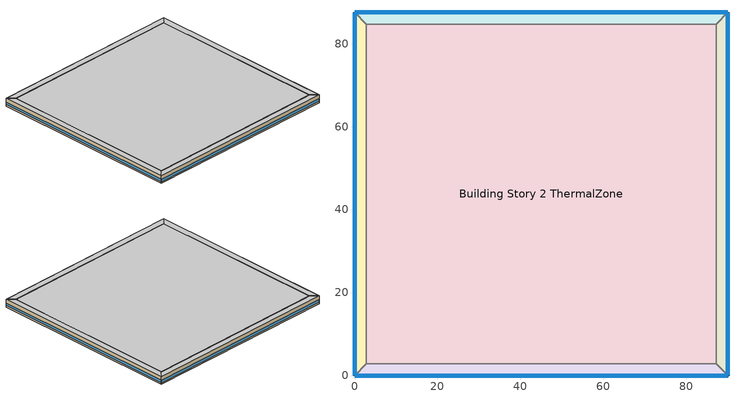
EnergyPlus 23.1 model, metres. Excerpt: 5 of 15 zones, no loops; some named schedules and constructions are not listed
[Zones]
Building Story 2 ThermalZone
 floor adiabatic (Typical Interior Floor): 87.19,2.83 2.83,2.83 2.83,84.69 87.19,84.69 z3.6
 wall adiabatic (Typical Interior Wall): 2.83,2.83 87.19,2.83 87.19,84.69 2.83,84.69 2.83,2.83 z3.6:7.2
 ceiling adiabatic (Typical Interior Ceiling): 87.19,84.69 2.83,84.69 2.83,2.83 87.19,2.83 z7.2
Building Story 2 ThermalZone 1
 floor adiabatic (Typical Interior Ceiling): 90.02,0 0,0 2.83,2.83 87.19,2.83 z3.6
 wall outside (Typical Insulated Steel Framed Exterior Wall R-20.41): 0,0 90.02,0 z3.6:7.2
 wall adiabatic (Typical Interior Wall): 90.02,0 87.19,2.83 2.83,2.83 0,0 z3.6:7.2
 window (U 0.48 SHGC 0.40 Dbl Ref-D Clr 6mm/13mm): 0.03,0 89.99,0 z4.36:5.44
 ceiling adiabatic (Typical Interior Ceiling): 87.19,2.83 2.83,2.83 0,0 90.02,0 z7.2
Building Story 2 ThermalZone 2
 floor adiabatic (Typical Interior Ceiling): 0,0 0,87.52 2.83,84.69 2.83,2.83 z3.6
 wall outside (Typical Insulated Steel Framed Exterior Wall R-20.41): 0,87.52 0,0 z3.6:7.2
 wall adiabatic (Typical Interior Wall): 0,0 2.83,2.83 2.83,84.69 0,87.52 z3.6:7.2
 window (U 0.48 SHGC 0.40 Dbl Ref-D Clr 6mm/13mm): 0,87.49 0,0.03 z4.36:5.44
 ceiling adiabatic (Typical Interior Ceiling): 2.83,2.83 2.83,84.69 0,87.52 0,0 z7.2
Building Story 2 ThermalZone 3
 floor adiabatic (Typical Interior Ceiling): 0,87.52 90.02,87.52 87.19,84.69 2.83,84.69 z3.6
 wall outside (Typical Insulated Steel Framed Exterior Wall R-20.41): 90.02,87.52 0,87.52 z3.6:7.2
 wall adiabatic (Typical Interior Wall): 0,87.52 2.83,84.69 87.19,84.69 90.02,87.52 z3.6:7.2
 window (U 0.48 SHGC 0.40 Dbl Ref-D Clr 6mm/13mm): 89.99,87.52 0.03,87.52 z4.36:5.44
 ceiling adiabatic (Typical Interior Ceiling): 2.83,84.69 87.19,84.69 90.02,87.52 0,87.52 z7.2
Building Story 2 ThermalZone 4
 floor adiabatic (Typical Interior Ceiling): 90.02,87.52 90.02,0 87.19,2.83 87.19,84.69 z3.6
 wall outside (Typical Insulated Steel Framed Exterior Wall R-20.41): 90.02,0 90.02,87.52 z3.6:7.2
 wall adiabatic (Typical Interior Wall): 90.02,87.52 87.19,84.69 87.19,2.83 90.02,0 z3.6:7.2
 window (U 0.48 SHGC 0.40 Dbl Ref-D Clr 6mm/13mm): 90.02,0.03 90.02,87.49 z4.36:5.44
 ceiling adiabatic (Typical Interior Ceiling): 87.19,84.69 87.19,2.83 90.02,0 90.02,87.52 z7.2
[Material] Roughness=MediumSmooth; Thickness {m}=0.15; Conductivity {W/m-K}=0.12; Density {kg/m3}=540; Specific Heat {J/kg-K}=1210; Thermal Absorptance=0.9; Solar Absorptance=0.7; Visible Absorptance=0.7
Std Wood 6inch 1; Std Wood 6inch 2
[Construction]
InteriorFurnishings 1: Std Wood 6inch 1
InteriorFurnishings 2: Std Wood 6inch 2
[SpaceList]
Story Ground Blended Space Type: Building Story 1 Space, Building Story 1 Space 1, Building Story 1 Space 2, Building Story 1 Space 3, Building Story 1 Space 4
Story Mid Blended Space Type: Building Story 2 Space 1, Building Story 2 Space, Building Story 2 Space 2, Building Story 2 Space 3, Building Story 2 Space 4
Story Top Blended Space Type: Building Story 3 Space 4, Building Story 3 Space, Building Story 3 Space 1, Building Story 3 Space 2, Building Story 3 Space 3
[Lights] Design Level Calculation Method=Watts/Area; Return Air Fraction=0; Fraction Visible=0.2; Fraction Replaceable=1
Name | Zone or ZoneList or Space or SpaceList | Schedule | Watts per Zone Floor Area {W/m2} | Fraction Radiant
Office OfficeLarge Data Center Lights 1 | Story Ground Blended Space Type | OfficeLarge BLDG_LIGHT_SCH_2013 | 0.0995619 | 0.7
Office OfficeLarge Main Data Center Lights 1 | Story Ground Blended Space Type | OfficeLarge BLDG_LIGHT_SCH_2013 | 0.179 | 0.7
SecondarySchool Auditorium Lights 1 | Story Ground Blended Space Type | SchoolSecondary BLDG_LIGHT_SCH_2013 | 0.615196 | 0.37
SecondarySchool Cafeteria Lights 1 | Story Ground Blended Space Type | SchoolSecondary BLDG_LIGHT_SCH_2013 | 0.401741 | 0.37
SecondarySchool Classroom Lights 1 | Story Ground Blended Space Type | SchoolSecondary BLDG_LIGHT_CLASSROOM_SCH_2013 | 0.796436 | 0.37
SecondarySchool ComputerRoom Lights 1 | Story Ground Blended Space Type | SchoolSecondary BLDG_LIGHT_CLASSROOM_SCH_2013 | 1.17002 | 0.37
SecondarySchool Corridor Lights 1 | Story Ground Blended Space Type | SchoolSecondary BLDG_LIGHT_CORRIDOR_SCH_2013 | 0.29887 | 0.37
SecondarySchool Gym Lights 1 | Story Ground Blended Space Type | SchoolSecondary BLDG_LIGHT_GYM_SCH_2013 | 2.29617 | 0.37
SecondarySchool Kitchen Lights 1 | Story Ground Blended Space Type | SchoolSecondary BLDG_LIGHT_SCH_2013 | 0.257882 | 0.37
SecondarySchool Library Lights 1 | Story Ground Blended Space Type | SchoolSecondary BLDG_LIGHT_LIBRARY_SCH_2013 | 0.989115 | 0.37
SecondarySchool Lobby Lights 1 | Story Ground Blended Space Type | SchoolSecondary BLDG_LIGHT_LOBBYFLR1_SCH_2013 | 0.373163 | 0.37
SecondarySchool Mechanical Lights 1 | Story Ground Blended Space Type | SchoolSecondary BLDG_LIGHT_MECHANICAL_SCH_2013 | 0.283999 | 0.37
SecondarySchool Office Lights 1 | Story Ground Blended Space Type | SchoolSecondary BLDG_LIGHT_OFFICE_SCH_2013 | 1.16779 | 0.37
SecondarySchool Restroom Lights 1 | Story Ground Blended Space Type | SchoolSecondary BLDG_LIGHT_BATH_SCH_2013 | 0.406333 | 0.37
Office WholeBuilding - Lg Office Lights 1 | Story Mid Blended Space Type | OfficeLarge BLDG_LIGHT_SCH_2013 | 1.48672 | 0.7
SecondarySchool Classroom Lights 2 | Story Mid Blended Space Type | SchoolSecondary BLDG_LIGHT_CLASSROOM_SCH_2013 | 6.50958 | 0.37
SecondarySchool Corridor Lights 2 | Story Mid Blended Space Type | SchoolSecondary BLDG_LIGHT_CORRIDOR_SCH_2013 | 2.44278 | 0.37
Office WholeBuilding - Lg Office Lights 2 | Story Top Blended Space Type | OfficeLarge BLDG_LIGHT_SCH_2013 | 8.82641 | 0.7
[People] Number of People Calculation Method=People/Area; Fraction Radiant=0.3; Enable ASHRAE 55 Comfort Warnings=Yes; Mean Radiant Temperature Calculation Type=ZoneAveraged; Work Efficiency Schedule=Work Efficiency Schedule; Clothing Insulation Schedule=Clothing Schedule; Air Velocity Schedule=Air Velocity Schedule; Thermal Comfort Model 1 Type=Fanger
Name | Zone or ZoneList or Space or SpaceList | Number of People Schedule | People per Floor Area {person/m2} | Activity Level Schedule
SecondarySchool Auditorium People 1 | Story Ground Blended Space Type | SchoolSecondary BLDG_OCC_SCH_Auditorium | 0.146475 | SchoolSecondary ACTIVITY_SCH
SecondarySchool Cafeteria People 1 | Story Ground Blended Space Type | SchoolSecondary BLDG_OCC_SCH_Cafeteria | 0.0618064 | SchoolSecondary ACTIVITY_SCH
SecondarySchool Classroom People 1 | Story Ground Blended Space Type | SchoolSecondary BLDG_OCC_SCH | 0.0224801 | SchoolSecondary ACTIVITY_SCH
SecondarySchool ComputerRoom People 1 | Story Ground Blended Space Type | SchoolSecondary BLDG_OCC_SCH_Extend | 0.0330248 | SchoolSecondary ACTIVITY_SCH
SecondarySchool Gym People 1 | Story Ground Blended Space Type | SchoolSecondary BLDG_OCC_SCH_Gym | 0.0956739 | SchoolSecondary ACTIVITY_SCH
SecondarySchool Kitchen People 1 | Story Ground Blended Space Type | SchoolSecondary BLDG_OCC_SCH | 0.0032459 | SchoolSecondary ACTIVITY_SCH
SecondarySchool Library People 1 | Story Ground Blended Space Type | SchoolSecondary BLDG_OCC_SCH | 0.00831189 | SchoolSecondary ACTIVITY_SCH
SecondarySchool Office People 1 | Story Ground Blended Space Type | SchoolSecondary BLDG_OCC_SCH_Offices | 0.00526032 | SchoolSecondary ACTIVITY_SCH
Office WholeBuilding - Lg Office People 1 | Story Mid Blended Space Type | OfficeLarge BLDG_OCC_SCH | 0.00906537 | OfficeLarge ACTIVITY_SCH
SecondarySchool Classroom People 2 | Story Mid Blended Space Type | SchoolSecondary BLDG_OCC_SCH | 0.183738 | SchoolSecondary ACTIVITY_SCH
Office WholeBuilding - Lg Office People 2 | Story Top Blended Space Type | OfficeLarge BLDG_OCC_SCH | 0.0538196 | OfficeLarge ACTIVITY_SCH
[ElectricEquipment] Design Level Calculation Method=Watts/Area
Name | Zone or ZoneList or Space or SpaceList | Schedule | Watts per Zone Floor Area {W/m2} | Fraction Radiant | Fraction Latent | Fraction Lost
4 Elevator Fans | Story Ground Blended Space Type | Elevator Schedule 3 | 0.0293049 | 0.5
4 Elevator Lift Motors | Story Ground Blended Space Type | Elevator Schedule 1 | 15.1979 | 0 | 0 | 1
4 Elevator Lights | Story Ground Blended Space Type | Elevator Schedule 2 | 0.0306216 | 0.5
Office OfficeLarge Data Center Elec Equip 1 | Story Ground Blended Space Type | DataCenter_EQUIP_SCH | 2.42834 | 0.5 | 0 | 0
Office OfficeLarge Main Data Center Elec Equip 1 | Story Ground Blended Space Type | DataCenter_EQUIP_SCH | 9.82314 | 0.5 | 0 | 0
SecondarySchool Auditorium Elec Equip 1 | Story Ground Blended Space Type | SchoolSecondary BLDG_EQUIP_SCH_2013 | 0.449191 | 0.5 | 0 | 0
SecondarySchool Cafeteria Elec Equip 1 | Story Ground Blended Space Type | SchoolSecondary KITCHEN_ELEC_EQUIP_SCH | 4.41916 | 0.5 | 0 | 0
SecondarySchool Classroom Elec Equip 1 | Story Ground Blended Space Type | SchoolSecondary BLDG_EQUIP_SCH_2013 | 0.596685 | 0.5 | 0 | 0
SecondarySchool ComputerRoom Elec Equip 1 | Story Ground Blended Space Type | SchoolSecondary BLDG_EQUIP_SCH_2013 | 1.75314 | 0.5 | 0 | 0
SecondarySchool Corridor Elec Equip 1 | Story Ground Blended Space Type | SchoolSecondary BLDG_EQUIP_SCH_2013 | 0.167548 | 0.5 | 0 | 0
SecondarySchool Gym Elec Equip 1 | Story Ground Blended Space Type | SchoolSecondary BLDG_EQUIP_SCH_2013 | 1.467 | 0.5 | 0 | 0
SecondarySchool Kitchen Elec Equip 1 | Story Ground Blended Space Type | SchoolSecondary KITCHEN_ELEC_EQUIP_SCH | 4.40104 | 0.3 | 0.25 | 0.2
SecondarySchool Library Elec Equip 1 | Story Ground Blended Space Type | SchoolSecondary BLDG_EQUIP_SCH_2013 | 0.773006 | 0.5 | 0 | 0
SecondarySchool Lobby Elec Equip 1; SecondarySchool Restroom Elec Equip 1 | Story Ground Blended Space Type | SchoolSecondary BLDG_EQUIP_SCH_2013 | 0.153412 | 0.5 | 0 | 0
SecondarySchool Mechanical Elec Equip 1 | Story Ground Blended Space Type | SchoolSecondary BLDG_EQUIP_SCH_2013 | 0.25019 | 0.5 | 0 | 0
SecondarySchool Office Elec Equip 1 | Story Ground Blended Space Type | SchoolSecondary BLDG_EQUIP_SCH_2013 | 1.05206 | 0.5 | 0 | 0
Office WholeBuilding - Lg Office Elec Equip 1 | Story Mid Blended Space Type | OfficeLarge BLDG_EQUIP_SCH | 1.35932 | 0.5 | 0 | 0
SecondarySchool Classroom Elec Equip 2 | Story Mid Blended Space Type | SchoolSecondary BLDG_EQUIP_SCH_2013 | 4.87694 | 0.5 | 0 | 0
SecondarySchool Corridor Elec Equip 2 | Story Mid Blended Space Type | SchoolSecondary BLDG_EQUIP_SCH_2013 | 1.36943 | 0.5 | 0 | 0
Office WholeBuilding - Lg Office Elec Equip 2 | Story Top Blended Space Type | OfficeLarge BLDG_EQUIP_SCH | 8.07007 | 0.5 | 0 | 0
[GasEquipment]
SecondarySchool Kitchen Gas Equip 1: Zone or ZoneList or Space or SpaceList=Story Ground Blended Space Type; Schedule=SchoolSecondary KITCHEN_GAS_EQUIP_SCH; Design Level Calculation Method=Watts/Area; Power per Zone Floor Area {W/m2}=33.2354; Fraction Latent=0.1; Fraction Radiant=0.2; Fraction Lost=0.7
[ZoneInfiltration:DesignFlowRate] Schedule=Always On Discrete; Design Flow Rate Calculation Method=Flow/ExteriorArea; Constant Term Coefficient=0; Temperature Term Coefficient=0; Velocity Term Coefficient=0.224; Velocity Squared Term Coefficient=0
Name | Zone or ZoneList or Space or SpaceList | Flow Rate per Exterior Surface Area {m3/s-m2}
SecondarySchool Auditorium A  - Story Ground Infiltration; SecondarySchool Auditorium C  - Story Ground Infiltration | Story Ground Blended Space Type | 1.55015e-05
SecondarySchool Cafeteria A  - Story Ground Infiltration; SecondarySchool Cafeteria C  - Story Ground Infiltration | Story Ground Blended Space Type | 9.81147e-06
SecondarySchool Classroom A  - Story Ground Infiltration; SecondarySchool Classroom C  - Story Ground Infiltration | Story Ground Blended Space Type | 7.57183e-06
SecondarySchool Classroom A end_b - Story Ground Infiltration; SecondarySchool Classroom C end_b - Story Ground Infiltration | Story Ground Blended Space Type | 4.32181e-05
SecondarySchool ComputerRoom A  - Story Ground Infiltration; SecondarySchool ComputerRoom C  - Story Ground Infiltration | Story Ground Blended Space Type | 1.49786e-05
SecondarySchool Corridor B end_b - Story Ground Infiltration | Story Ground Blended Space Type | 4.71038e-05
SecondarySchool Gym A  - Story Ground Infiltration; SecondarySchool Gym C  - Story Ground Infiltration | Story Ground Blended Space Type | 4.08133e-05
SecondarySchool Gym A end_a - Story Ground Infiltration; SecondarySchool Gym C end_a - Story Ground Infiltration | Story Ground Blended Space Type | 1.96254e-05
SecondarySchool Gym B end_a - Story Ground Infiltration | Story Ground Blended Space Type | 9.42893e-05
SecondarySchool Kitchen A  - Story Ground Infiltration; SecondarySchool Kitchen C  - Story Ground Infiltration | Story Ground Blended Space Type | 3.38327e-06
SecondarySchool Library A  - Story Ground Infiltration; SecondarySchool Library C  - Story Ground Infiltration | Story Ground Blended Space Type | 1.31947e-05
SecondarySchool Lobby A  - Story Ground Infiltration; SecondarySchool Lobby C  - Story Ground Infiltration; SecondarySchool Restroom A  - Story Ground Infiltration; SecondarySchool Restroom C  - Story Ground Infiltration | Story Ground Blended Space Type | 6.58199e-06
SecondarySchool Mechanical A  - Story Ground Infiltration; SecondarySchool Mechanical C  - Story Ground Infiltration | Story Ground Blended Space Type | 1.07342e-05
SecondarySchool Office A  - Story Ground Infiltration; SecondarySchool Office C  - Story Ground Infiltration | Story Ground Blended Space Type | 1.6701e-05
Office WholeBuilding - Lg Office A  - Story Mid Infiltration; Office WholeBuilding - Lg Office C  - Story Mid Infiltration | Story Mid Blended Space Type | 1.8969e-05
Office WholeBuilding - Lg Office A end_b - Story Mid Infiltration; Office WholeBuilding - Lg Office C end_b - Story Mid Infiltration | Story Mid Blended Space Type | 1.96254e-05
Office WholeBuilding - Lg Office B end_b - Story Mid Infiltration | Story Mid Blended Space Type | 9.42893e-05
SecondarySchool Classroom A  - Story Mid Infiltration; SecondarySchool Classroom C  - Story Mid Infiltration | Story Mid Blended Space Type | 0.000132278
SecondarySchool Classroom A end_a - Story Mid Infiltration; SecondarySchool Classroom C end_a - Story Mid Infiltration | Story Mid Blended Space Type | 4.32181e-05
SecondarySchool Corridor B end_a - Story Mid Infiltration | Story Mid Blended Space Type | 4.71038e-05
Office WholeBuilding - Lg Office A  - Story Top Infiltration; Office WholeBuilding - Lg Office C  - Story Top Infiltration | Story Top Blended Space Type | 2.43005e-05
Office WholeBuilding - Lg Office A end_a - Story Top Infiltration; Office WholeBuilding - Lg Office A end_b - Story Top Infiltration; Office WholeBuilding - Lg Office C end_a - Story Top Infiltration; Office WholeBuilding - Lg Office C end_b - Story Top Infiltration | Story Top Blended Space Type | 3.15317e-06
Office WholeBuilding - Lg Office B end_a - Story Top Infiltration; Office WholeBuilding - Lg Office B end_b - Story Top Infiltration | Story Top Blended Space Type | 1.51493e-05
[Daylighting:Controls] Lighting Control Type=Stepped; Minimum Input Power Fraction for Continuous or ContinuousOff Dimming Control=0.3; Minimum Light Output Fraction for Continuous or ContinuousOff Dimming Control=0.2; Number of Stepped Control Steps=3; Probability Lighting will be Reset When Needed in Manual Stepped Control=1; Glare Calculation Azimuth Angle of View Direction Clockwise from Zone y-Axis {deg}=-0; Maximum Allowable Discomfort Glare Index=22; Fraction of Lights Controlled by Reference Point 1=0.448; Illuminance Setpoint at Reference Point 1 {lux}=377; Fraction of Lights Controlled by Reference Point 2=0.109; Illuminance Setpoint at Reference Point 2 {lux}=377
Name | Zone or Space | Glare Calculation Daylighting Reference Point | Daylighting Reference Point 1 | Daylighting Reference Point 2
Building Story 3 ThermalZone 1 DaylightingControls | Building Story 3 ThermalZone 1 | Building Story 3 Space 1 Daylt Sensor 1 | Building Story 3 Space 1 Daylt Sensor 1 | Building Story 3 Space 1 Daylt Sensor 2
Building Story 3 ThermalZone 2 DaylightingControls | Building Story 3 ThermalZone 2 | Building Story 3 Space 2 Daylt Sensor 1 | Building Story 3 Space 2 Daylt Sensor 1 | Building Story 3 Space 2 Daylt Sensor 2
Building Story 3 ThermalZone 3 DaylightingControls | Building Story 3 ThermalZone 3 | Building Story 3 Space 3 Daylt Sensor 1 | Building Story 3 Space 3 Daylt Sensor 1 | Building Story 3 Space 3 Daylt Sensor 2
Building Story 3 ThermalZone 4 DaylightingControls | Building Story 3 ThermalZone 4 | Building Story 3 Space 4 Daylt Sensor 1 | Building Story 3 Space 4 Daylt Sensor 1 | Building Story 3 Space 4 Daylt Sensor 2
[Exterior:Lights] Control Option=AstronomicalClock
Name | Schedule | Design Level {W}
Building Facades | Schedule Ruleset 1 | 1306
Main Entries | Schedule Ruleset 2 | 436.645
Other Doors | Schedule Ruleset 2 | 971.535
Parking Areas and Drives | Schedule Ruleset 2 | 13032.9
[Schedule:Compact]
Srf-Surface 56-Tmp; Srf-Surface 44-Tmp; Srf-Surface 50-Tmp; Srf-Surface 38-Tmp: Through: 12/31, For: AllDays, Until: 24:00, 19
[Schedule:Day:Interval]
OfficeLarge BLDG_LIGHT_SCH_2013 Sat Day: No, 06:00, 0.05, 08:00, 0.0905601, 12:00, 0.27168, 17:00, 0.13584, 19:00, 0.0452801, 24:00, 0.05
OfficeLarge BLDG_LIGHT_SCH_2013 Default: No, 05:00, 0.05, 18:00, 0.0452801, 24:00, 0.05
OfficeLarge BLDG_LIGHT_SCH_2013 Wkdy Day: No, 05:00, 0.05, 06:00, 0.1, 07:00, 0.0905601, 08:00, 0.27168, 17:00, 0.815041, 18:00, 0.452801, 20:00, 0.27168, 22:00, 0.18112, 23:00, 0.0905601, 24:00, 0.0452801
OfficeLarge BLDG_LIGHT_SCH_2013 Summer Design Day; SchoolSecondary BLDG_LIGHT_SCH_2013 Summer Design Day; SchoolSecondary BLDG_LIGHT_CLASSROOM_SCH_2013 Summer Design Day; SchoolSecondary BLDG_LIGHT_CORRIDOR_SCH_2013 Summer Design Day; SchoolSecondary BLDG_LIGHT_GYM_SCH_2013 Summer Design Day; SchoolSecondary BLDG_LIGHT_LIBRARY_SCH_2013 Summer Design Day; SchoolSecondary BLDG_LIGHT_LOBBYFLR1_SCH_2013 Summer Design Day; SchoolSecondary BLDG_LIGHT_MECHANICAL_SCH_2013 Summer Design Day; SchoolSecondary BLDG_LIGHT_OFFICE_SCH_2013 Summer Design Day; SchoolSecondary BLDG_LIGHT_BATH_SCH_2013 Summer Design Day; Clothing Schedule Default Winter Clothes; 66 space(s) Occ Sch Summer Design Day 3; 66 space(s) Occ Sch Winter Design Day 3; 66 space(s) Occ Sch Summer Design Day 1; 66 space(s) Occ Sch Winter Design Day 1; 66 space(s) Occ Sch Summer Design Day 2; 66 space(s) Occ Sch Winter Design Day 2; DataCenter_EQUIP_SCH Wknd|Wkdy|Hol Day 3; DataCenter_EQUIP_SCH Wknd|Wkdy|Hol Day 7; DataCenter_EQUIP_SCH Wknd|Wkdy|Hol Day 11; DataCenter_EQUIP_SCH Summer Design Day; OfficeLarge BLDG_EQUIP_SCH Summer Design Day: No, 24:00, 1
OfficeLarge BLDG_LIGHT_SCH_2013 Winter Design Day; SchoolSecondary BLDG_LIGHT_SCH_2013 Winter Design Day; SchoolSecondary BLDG_LIGHT_CLASSROOM_SCH_2013 Winter Design Day; SchoolSecondary BLDG_LIGHT_CORRIDOR_SCH_2013 Winter Design Day; SchoolSecondary BLDG_LIGHT_GYM_SCH_2013 Winter Design Day; SchoolSecondary BLDG_LIGHT_LIBRARY_SCH_2013 Winter Design Day; SchoolSecondary BLDG_LIGHT_LOBBYFLR1_SCH_2013 Winter Design Day; SchoolSecondary BLDG_LIGHT_MECHANICAL_SCH_2013 Winter Design Day; SchoolSecondary BLDG_LIGHT_OFFICE_SCH_2013 Winter Design Day; SchoolSecondary BLDG_LIGHT_BATH_SCH_2013 Winter Design Day; SchoolSecondary BLDG_OCC_SCH_Auditorium Wknd Day; SchoolSecondary BLDG_OCC_SCH_Auditorium Wknd Day 1; SchoolSecondary BLDG_OCC_SCH_Auditorium Default; SchoolSecondary BLDG_OCC_SCH_Auditorium Winter Design Day; Work Efficiency Schedule Default; SchoolSecondary BLDG_OCC_SCH_Cafeteria Wknd Day; SchoolSecondary BLDG_OCC_SCH_Cafeteria Wknd Day 1; SchoolSecondary BLDG_OCC_SCH_Cafeteria Default; SchoolSecondary BLDG_OCC_SCH_Cafeteria Winter Design Day; SchoolSecondary BLDG_OCC_SCH Wknd Day; SchoolSecondary BLDG_OCC_SCH Wknd Day 1; SchoolSecondary BLDG_OCC_SCH Default; SchoolSecondary BLDG_OCC_SCH Winter Design Day; SchoolSecondary BLDG_OCC_SCH_Extend Wknd Day; SchoolSecondary BLDG_OCC_SCH_Extend Wknd Day 1; SchoolSecondary BLDG_OCC_SCH_Extend Default; SchoolSecondary BLDG_OCC_SCH_Extend Winter Design Day; SchoolSecondary BLDG_OCC_SCH_Gym Wknd Day; SchoolSecondary BLDG_OCC_SCH_Gym Wknd Day 1; SchoolSecondary BLDG_OCC_SCH_Gym Default; SchoolSecondary BLDG_OCC_SCH_Gym Winter Design Day; SchoolSecondary BLDG_OCC_SCH_Offices Wknd Day; SchoolSecondary BLDG_OCC_SCH_Offices Wknd Day 1; SchoolSecondary BLDG_OCC_SCH_Offices Default; SchoolSecondary BLDG_OCC_SCH_Offices Winter Design Day; Schedule Day 3; OfficeLarge BLDG_OCC_SCH Winter Design Day; OfficeLarge BLDG_EQUIP_SCH Winter Design Day: No, 24:00, 0
SchoolSecondary BLDG_LIGHT_SCH_2013 Wknd Day; SchoolSecondary BLDG_LIGHT_SCH_2013 Wknd Day 1; SchoolSecondary BLDG_LIGHT_SCH_2013 Default; SchoolSecondary BLDG_LIGHT_CLASSROOM_SCH_2013 Wknd Day; SchoolSecondary BLDG_LIGHT_CLASSROOM_SCH_2013 Wknd Day 1; SchoolSecondary BLDG_LIGHT_CLASSROOM_SCH_2013 Default; SchoolSecondary BLDG_LIGHT_CORRIDOR_SCH_2013 Wknd Day; SchoolSecondary BLDG_LIGHT_CORRIDOR_SCH_2013 Wknd Day 1; SchoolSecondary BLDG_LIGHT_CORRIDOR_SCH_2013 Default; SchoolSecondary BLDG_LIGHT_GYM_SCH_2013 Wknd Day; SchoolSecondary BLDG_LIGHT_GYM_SCH_2013 Wknd Day 1; SchoolSecondary BLDG_LIGHT_GYM_SCH_2013 Default; SchoolSecondary BLDG_LIGHT_LIBRARY_SCH_2013 Wknd Day; SchoolSecondary BLDG_LIGHT_LIBRARY_SCH_2013 Wknd Day 1; SchoolSecondary BLDG_LIGHT_LIBRARY_SCH_2013 Default; SchoolSecondary BLDG_LIGHT_LOBBYFLR1_SCH_2013 Wknd Day; SchoolSecondary BLDG_LIGHT_LOBBYFLR1_SCH_2013 Wknd Day 1; SchoolSecondary BLDG_LIGHT_LOBBYFLR1_SCH_2013 Default; SchoolSecondary BLDG_LIGHT_MECHANICAL_SCH_2013 Wknd Day; SchoolSecondary BLDG_LIGHT_MECHANICAL_SCH_2013 Wknd Day 1; SchoolSecondary BLDG_LIGHT_MECHANICAL_SCH_2013 Default; SchoolSecondary BLDG_LIGHT_OFFICE_SCH_2013 Wknd Day; SchoolSecondary BLDG_LIGHT_OFFICE_SCH_2013 Wknd Day 1; SchoolSecondary BLDG_LIGHT_OFFICE_SCH_2013 Default; SchoolSecondary BLDG_LIGHT_BATH_SCH_2013 Wknd Day; SchoolSecondary BLDG_LIGHT_BATH_SCH_2013 Wknd Day 1; SchoolSecondary BLDG_LIGHT_BATH_SCH_2013 Default: No, 24:00, 0.1773
SchoolSecondary BLDG_LIGHT_SCH_2013 Wkdy Day; SchoolSecondary BLDG_LIGHT_SCH_2013 Wkdy Day 2; SchoolSecondary BLDG_LIGHT_MECHANICAL_SCH_2013 Wkdy Day; SchoolSecondary BLDG_LIGHT_MECHANICAL_SCH_2013 Wkdy Day 2: No, 07:00, 0.1773, 21:00, 0.9, 24:00, 0.1773
SchoolSecondary BLDG_LIGHT_SCH_2013 Wkdy Day 1; SchoolSecondary BLDG_LIGHT_MECHANICAL_SCH_2013 Wkdy Day 1: No, 08:00, 0.1773, 20:00, 0.5, 24:00, 0.1773
SchoolSecondary BLDG_LIGHT_CLASSROOM_SCH_2013 Wkdy Day; SchoolSecondary BLDG_LIGHT_CLASSROOM_SCH_2013 Wkdy Day 2: No, 07:00, 0.1773, 08:00, 0.9, 21:00, 0.598291, 24:00, 0.1773
SchoolSecondary BLDG_LIGHT_CLASSROOM_SCH_2013 Wkdy Day 1: No, 08:00, 0.1773, 20:00, 0.332384, 21:00, 0.117863, 24:00, 0.1773
SchoolSecondary BLDG_LIGHT_CORRIDOR_SCH_2013 Wkdy Day; SchoolSecondary BLDG_LIGHT_CORRIDOR_SCH_2013 Wkdy Day 2: No, 07:00, 0.1773, 08:00, 0.9, 21:00, 0.551772, 24:00, 0.1773
SchoolSecondary BLDG_LIGHT_CORRIDOR_SCH_2013 Wkdy Day 1: No, 08:00, 0.1773, 20:00, 0.30654, 21:00, 0.108699, 24:00, 0.1773
SchoolSecondary BLDG_LIGHT_GYM_SCH_2013 Wkdy Day; SchoolSecondary BLDG_LIGHT_GYM_SCH_2013 Wkdy Day 2: No, 07:00, 0.1773, 08:00, 0.9, 21:00, 0.88182, 24:00, 0.1773
SchoolSecondary BLDG_LIGHT_GYM_SCH_2013 Wkdy Day 1: No, 08:00, 0.1773, 20:00, 0.4899, 21:00, 0.173719, 24:00, 0.1773
SchoolSecondary BLDG_LIGHT_LIBRARY_SCH_2013 Wkdy Day; SchoolSecondary BLDG_LIGHT_LIBRARY_SCH_2013 Wkdy Day 2: No, 07:00, 0.1773, 08:00, 0.9, 21:00, 0.8325, 24:00, 0.1773
SchoolSecondary BLDG_LIGHT_LIBRARY_SCH_2013 Wkdy Day 1: No, 08:00, 0.1773, 20:00, 0.4625, 21:00, 0.164002, 24:00, 0.1773
SchoolSecondary BLDG_LIGHT_LOBBYFLR1_SCH_2013 Wkdy Day; SchoolSecondary BLDG_LIGHT_LOBBYFLR1_SCH_2013 Wkdy Day 2: No, 07:00, 0.1773, 08:00, 0.9, 21:00, 0.855, 24:00, 0.1773
SchoolSecondary BLDG_LIGHT_LOBBYFLR1_SCH_2013 Wkdy Day 1: No, 08:00, 0.1773, 20:00, 0.475, 21:00, 0.168435, 24:00, 0.1773
SchoolSecondary BLDG_LIGHT_OFFICE_SCH_2013 Wkdy Day; SchoolSecondary BLDG_LIGHT_OFFICE_SCH_2013 Wkdy Day 2: No, 07:00, 0.1773, 08:00, 0.9, 21:00, 0.747958, 24:00, 0.1773
SchoolSecondary BLDG_LIGHT_OFFICE_SCH_2013 Wkdy Day 1: No, 08:00, 0.1773, 20:00, 0.415533, 21:00, 0.147348, 24:00, 0.1773
SchoolSecondary BLDG_LIGHT_BATH_SCH_2013 Wkdy Day; SchoolSecondary BLDG_LIGHT_BATH_SCH_2013 Wkdy Day 2: No, 07:00, 0.1773, 08:00, 0.9, 21:00, 0.594, 24:00, 0.1773
SchoolSecondary BLDG_LIGHT_BATH_SCH_2013 Wkdy Day 1: No, 08:00, 0.1773, 20:00, 0.33, 21:00, 0.117018, 24:00, 0.1773
SchoolSecondary BLDG_OCC_SCH_Auditorium Wkdy|SmrDsn Day; SchoolSecondary BLDG_OCC_SCH_Auditorium Wkdy|SmrDsn Day 2; SchoolSecondary BLDG_OCC_SCH_Auditorium Summer Design Day: No, 08:00, 0, 15:00, 0.25, 20:00, 0.95, 24:00, 0
SchoolSecondary BLDG_OCC_SCH_Auditorium Wkdy|SmrDsn Day 1: No, 08:00, 0, 17:00, 0.15, 19:00, 0.35, 24:00, 0
SchoolSecondary ACTIVITY_SCH Default; SchoolSecondary ACTIVITY_SCH Summer Design Day; SchoolSecondary ACTIVITY_SCH Winter Design Day; OfficeLarge ACTIVITY_SCH Default; OfficeLarge ACTIVITY_SCH Summer Design Day; OfficeLarge ACTIVITY_SCH Winter Design Day: No, 24:00, 120
Air Velocity Schedule Default: No, 24:00, 0.2
SchoolSecondary BLDG_OCC_SCH_Cafeteria Wkdy|SmrDsn Day; SchoolSecondary BLDG_OCC_SCH_Cafeteria Wkdy|SmrDsn Day 2; SchoolSecondary BLDG_OCC_SCH_Cafeteria Summer Design Day: No, 09:00, 0, 15:00, 0.95, 20:00, 0.35, 24:00, 0
SchoolSecondary BLDG_OCC_SCH_Cafeteria Wkdy|SmrDsn Day 1: No, 09:00, 0, 17:00, 0.15, 19:00, 0.35, 24:00, 0
SchoolSecondary BLDG_OCC_SCH Wkdy|SmrDsn Day; SchoolSecondary BLDG_OCC_SCH Wkdy|SmrDsn Day 2; SchoolSecondary BLDG_OCC_SCH Summer Design Day: No, 08:00, 0, 16:00, 0.95, 21:00, 0.15, 24:00, 0
SchoolSecondary BLDG_OCC_SCH Wkdy|SmrDsn Day 1: No, 08:00, 0, 21:00, 0.15, 24:00, 0
SchoolSecondary BLDG_OCC_SCH_Extend Wkdy|SmrDsn Day; SchoolSecondary BLDG_OCC_SCH_Extend Wkdy|SmrDsn Day 2; SchoolSecondary BLDG_OCC_SCH_Extend Summer Design Day: No, 08:00, 0, 21:00, 0.95, 24:00, 0
SchoolSecondary BLDG_OCC_SCH_Extend Wkdy|SmrDsn Day 1: No, 08:00, 0, 21:00, 0.5, 24:00, 0
SchoolSecondary BLDG_OCC_SCH_Gym Wkdy|SmrDsn Day; SchoolSecondary BLDG_OCC_SCH_Gym Wkdy|SmrDsn Day 2; SchoolSecondary BLDG_OCC_SCH_Gym Summer Design Day: No, 08:00, 0, 16:00, 0.35, 21:00, 0.95, 24:00, 0
SchoolSecondary BLDG_OCC_SCH_Gym Wkdy|SmrDsn Day 1: No, 08:00, 0, 21:00, 0.35, 24:00, 0
SchoolSecondary BLDG_OCC_SCH_Offices Wkdy|SmrDsn Day; SchoolSecondary BLDG_OCC_SCH_Offices Wkdy|SmrDsn Day 2; SchoolSecondary BLDG_OCC_SCH_Offices Summer Design Day: No, 08:00, 0, 17:00, 0.95, 21:00, 0.15, 24:00, 0
SchoolSecondary BLDG_OCC_SCH_Offices Wkdy|SmrDsn Day 1: No, 08:00, 0, 17:00, 0.5, 21:00, 0.15, 24:00, 0
66 space(s) Occ Sch Saturday 3; 66 space(s) Occ Sch Saturday 2: No, 05:00, 0, 06:00, 1, 07:00, 0, 08:00, 1, 11:00, 0, 12:00, 1, 16:00, 0, 17:00, 1, 18:00, 0, 19:00, 1, 24:00, 0
66 space(s) Occ Sch Sunday 3; 66 space(s) Occ Sch Sunday 2: No, 05:00, 0, 06:00, 1, 17:00, 0, 18:00, 1, 24:00, 0
66 space(s) Occ Sch Default 3; 66 space(s) Occ Sch Tuesday 19; 66 space(s) Occ Sch Wednesday 19; 66 space(s) Occ Sch Thursday 19; 66 space(s) Occ Sch Friday 19; 66 space(s) Occ Sch Thursday 18; 66 space(s) Occ Sch Friday 18; 66 space(s) Occ Sch Monday 16; 66 space(s) Occ Sch Tuesday 18; 66 space(s) Occ Sch Wednesday 18; 66 space(s) Occ Sch Thursday 16; 66 space(s) Occ Sch Friday 16; 66 space(s) Occ Sch Monday 14; 66 space(s) Occ Sch Tuesday 16; 66 space(s) Occ Sch Wednesday 16; 66 space(s) Occ Sch Friday 15; 66 space(s) Occ Sch Monday 13; 66 space(s) Occ Sch Tuesday 15; 66 space(s) Occ Sch Wednesday 15; 66 space(s) Occ Sch Thursday 15; 66 space(s) Occ Sch Default 2; 66 space(s) Occ Sch Tuesday 14; 66 space(s) Occ Sch Wednesday 14; 66 space(s) Occ Sch Thursday 14; 66 space(s) Occ Sch Friday 14; 66 space(s) Occ Sch Thursday 13; 66 space(s) Occ Sch Friday 13; 66 space(s) Occ Sch Monday 12; 66 space(s) Occ Sch Tuesday 13; 66 space(s) Occ Sch Wednesday 13; 66 space(s) Occ Sch Thursday 11; 66 space(s) Occ Sch Friday 11; 66 space(s) Occ Sch Monday 10; 66 space(s) Occ Sch Tuesday 11; 66 space(s) Occ Sch Wednesday 11; 66 space(s) Occ Sch Friday 10; 66 space(s) Occ Sch Monday 9; 66 space(s) Occ Sch Tuesday 10; 66 space(s) Occ Sch Wednesday 10; 66 space(s) Occ Sch Thursday 10: No, 05:00, 0, 07:00, 1, 08:00, 1, 09:00, 1, 11:00, 0, 13:00, 1, 14:00, 0, 15:00, 1, 16:00, 1, 17:00, 1, 18:00, 1, 19:00, 0, 20:00, 1, 21:00, 1, 22:00, 1, 24:00, 0
66 space(s) Occ Sch Friday 17; 66 space(s) Occ Sch Monday 15; 66 space(s) Occ Sch Tuesday 17; 66 space(s) Occ Sch Wednesday 17; 66 space(s) Occ Sch Thursday 17; 66 space(s) Occ Sch Friday 12; 66 space(s) Occ Sch Monday 11; 66 space(s) Occ Sch Tuesday 12; 66 space(s) Occ Sch Wednesday 12; 66 space(s) Occ Sch Thursday 12: No, 05:00, 0, 07:00, 1, 08:00, 1, 09:00, 1, 11:00, 0, 13:00, 1, 16:00, 0, 17:00, 1, 18:00, 1, 19:00, 1, 20:00, 0, 21:00, 1, 22:00, 1, 24:00, 0
66 space(s) Occ Sch Saturday 1: No, 05:00, 0, 06:00, 0.0111865, 07:00, 0, 08:00, 0.0223731, 11:00, 0, 12:00, 0.0223731, 16:00, 0, 17:00, 0.00559327, 18:00, 0, 19:00, 0.00559327, 24:00, 0
66 space(s) Occ Sch Sunday 1: No, 05:00, 0, 06:00, 0.00559327, 17:00, 0, 18:00, 0.00559327, 24:00, 0
66 space(s) Occ Sch Default 1; 66 space(s) Occ Sch Tuesday 9; 66 space(s) Occ Sch Wednesday 9; 66 space(s) Occ Sch Thursday 9; 66 space(s) Occ Sch Friday 9; 66 space(s) Occ Sch Friday 5; 66 space(s) Occ Sch Monday 5; 66 space(s) Occ Sch Tuesday 5; 66 space(s) Occ Sch Wednesday 5; 66 space(s) Occ Sch Thursday 5: No, 05:00, 0, 07:00, 0.0111865, 08:00, 0.6477, 09:00, 0.105153, 11:00, 0, 13:00, 0.0503394, 14:00, 0, 15:00, 0.117459, 16:00, 0.209188, 17:00, 0.0816617, 18:00, 0.0223731, 19:00, 0, 20:00, 0.288613, 21:00, 0.279663, 22:00, 0.00559327, 24:00, 0
66 space(s) Occ Sch Thursday 8; 66 space(s) Occ Sch Friday 8; 66 space(s) Occ Sch Monday 8; 66 space(s) Occ Sch Tuesday 8; 66 space(s) Occ Sch Wednesday 8; 66 space(s) Occ Sch Thursday 6; 66 space(s) Occ Sch Friday 6; 66 space(s) Occ Sch Monday 6; 66 space(s) Occ Sch Tuesday 6; 66 space(s) Occ Sch Wednesday 6: No, 05:00, 0, 07:00, 0.0111865, 08:00, 0.334477, 09:00, 0.106272, 11:00, 0, 13:00, 0.0514581, 14:00, 0, 15:00, 0.117459, 16:00, 0.102916, 17:00, 0.0816617, 18:00, 0.0223731, 19:00, 0, 20:00, 0.288613, 21:00, 0.279663, 22:00, 0.00559327, 24:00, 0
66 space(s) Occ Sch Friday 7; 66 space(s) Occ Sch Monday 7; 66 space(s) Occ Sch Tuesday 7; 66 space(s) Occ Sch Wednesday 7; 66 space(s) Occ Sch Thursday 7: No, 05:00, 0, 07:00, 0.0111865, 08:00, 0.277426, 09:00, 0.0167798, 11:00, 0, 13:00, 0.0503394, 16:00, 0, 17:00, 0.00223731, 18:00, 0.0223731, 19:00, 0.130882, 20:00, 0, 21:00, 0.1499, 22:00, 0.00559327, 24:00, 0
DataCenter_EQUIP_SCH Wknd|Wkdy|Hol Day; DataCenter_EQUIP_SCH Wknd|Wkdy|Hol Day 4; DataCenter_EQUIP_SCH Wknd|Wkdy|Hol Day 8; DataCenter_EQUIP_SCH Winter Design Day 11: No, 24:00, 0.25
DataCenter_EQUIP_SCH Wknd|Wkdy|Hol Day 1; DataCenter_EQUIP_SCH Wknd|Wkdy|Hol Day 5; DataCenter_EQUIP_SCH Wknd|Wkdy|Hol Day 9: No, 24:00, 0.5
DataCenter_EQUIP_SCH Wknd|Wkdy|Hol Day 2; DataCenter_EQUIP_SCH Wknd|Wkdy|Hol Day 6; DataCenter_EQUIP_SCH Wknd|Wkdy|Hol Day 10: No, 24:00, 0.75
SchoolSecondary BLDG_EQUIP_SCH_2013 Default|Wknd Day; SchoolSecondary BLDG_EQUIP_SCH_2013 Default|Wknd Day 2; SchoolSecondary BLDG_EQUIP_SCH_2013 Default: No, 24:00, 0.295624
SchoolSecondary BLDG_EQUIP_SCH_2013 Wkdy Day; SchoolSecondary BLDG_EQUIP_SCH_2013 Wkdy Day 2: No, 08:00, 0.295624, 17:00, 0.90367, 21:00, 0.332931, 24:00, 0.295624
SchoolSecondary BLDG_EQUIP_SCH_2013 Wkdy Day 1: No, 08:00, 0.21116, 17:00, 0.475616, 21:00, 0.237808, 24:00, 0.21116
SchoolSecondary BLDG_EQUIP_SCH_2013 Default|Wknd Day 1: No, 24:00, 0.21116
SchoolSecondary BLDG_EQUIP_SCH_2013 Summer Design Day: No, 08:00, 0.35, 17:00, 0.95, 24:00, 0.35
SchoolSecondary BLDG_EQUIP_SCH_2013 Winter Design Day 2: No, 24:00, 0.35
SchoolSecondary KITCHEN_ELEC_EQUIP_SCH Wknd Day; SchoolSecondary KITCHEN_ELEC_EQUIP_SCH Wknd Day 1; SchoolSecondary KITCHEN_ELEC_EQUIP_SCH Default; SchoolSecondary KITCHEN_ELEC_EQUIP_SCH Winter Design Day: No, 24:00, 0.1
SchoolSecondary KITCHEN_ELEC_EQUIP_SCH Wkdy Day; SchoolSecondary KITCHEN_ELEC_EQUIP_SCH Wkdy Day 1; SchoolSecondary KITCHEN_ELEC_EQUIP_SCH Wkdy Day 2; SchoolSecondary KITCHEN_ELEC_EQUIP_SCH Summer Design Day: No, 08:00, 0.1, 10:00, 0.15, 13:00, 0.25, 15:00, 0.15, 24:00, 0.1
SchoolSecondary KITCHEN_GAS_EQUIP_SCH Wknd Day; SchoolSecondary KITCHEN_GAS_EQUIP_SCH Wknd Day 1; SchoolSecondary KITCHEN_GAS_EQUIP_SCH Default; SchoolSecondary KITCHEN_GAS_EQUIP_SCH Winter Design Day: No, 24:00, 0.02
SchoolSecondary KITCHEN_GAS_EQUIP_SCH Wkdy|SmrDsn Day; SchoolSecondary KITCHEN_GAS_EQUIP_SCH Wkdy|SmrDsn Day 1; SchoolSecondary KITCHEN_GAS_EQUIP_SCH Wkdy|SmrDsn Day 2; SchoolSecondary KITCHEN_GAS_EQUIP_SCH Summer Design Day: No, 08:00, 0.02, 10:00, 0.15, 13:00, 0.2, 15:00, 0.1, 24:00, 0.02
OfficeLarge BLDG_OCC_SCH Sat Day: No, 06:00, 0, 08:00, 0.1, 12:00, 0.3, 17:00, 0.1, 19:00, 0.05, 24:00, 0
OfficeLarge BLDG_OCC_SCH Default: No, 06:00, 0, 18:00, 0.05, 24:00, 0
OfficeLarge BLDG_OCC_SCH Wkdy Day: No, 06:00, 0, 07:00, 0.1, 08:00, 0.2, 12:00, 0.95, 13:00, 0.5, 17:00, 0.95, 18:00, 0.3, 22:00, 0.1, 24:00, 0.05
OfficeLarge BLDG_OCC_SCH Summer Design Day: No, 06:00, 0, 22:00, 1, 24:00, 0.05
OfficeLarge BLDG_EQUIP_SCH Sat Day: No, 06:00, 0.3, 08:00, 0.4, 12:00, 0.5, 17:00, 0.35, 24:00, 0.3
OfficeLarge BLDG_EQUIP_SCH Default: No, 24:00, 0.3
OfficeLarge BLDG_EQUIP_SCH Wkdy Day: No, 08:00, 0.4, 12:00, 0.9, 13:00, 0.8, 17:00, 0.9, 18:00, 0.5, 24:00, 0.4
Schedule Day 103: No, 06:00, 0, 24:00, 1
Schedule Day 104: No, 06:00, 0.7, 24:00, 1
[Schedule:Week:Daily]
OfficeLarge BLDG_LIGHT_SCH_2013 Week Rule - Jan1-Jan1: OfficeLarge BLDG_LIGHT_SCH_2013 Sat Day, OfficeLarge BLDG_LIGHT_SCH_2013 Sat Day, OfficeLarge BLDG_LIGHT_SCH_2013 Sat Day, OfficeLarge BLDG_LIGHT_SCH_2013 Sat Day, OfficeLarge BLDG_LIGHT_SCH_2013 Sat Day, OfficeLarge BLDG_LIGHT_SCH_2013 Sat Day, OfficeLarge BLDG_LIGHT_SCH_2013 Sat Day, OfficeLarge BLDG_LIGHT_SCH_2013 Default, OfficeLarge BLDG_LIGHT_SCH_2013 Summer Design Day, OfficeLarge BLDG_LIGHT_SCH_2013 Winter Design Day, OfficeLarge BLDG_LIGHT_SCH_2013 Default, OfficeLarge BLDG_LIGHT_SCH_2013 Default
OfficeLarge BLDG_LIGHT_SCH_2013 Week Rule - Jan2-Dec31: OfficeLarge BLDG_LIGHT_SCH_2013 Default, OfficeLarge BLDG_LIGHT_SCH_2013 Wkdy Day, OfficeLarge BLDG_LIGHT_SCH_2013 Wkdy Day, OfficeLarge BLDG_LIGHT_SCH_2013 Wkdy Day, OfficeLarge BLDG_LIGHT_SCH_2013 Wkdy Day, OfficeLarge BLDG_LIGHT_SCH_2013 Wkdy Day, OfficeLarge BLDG_LIGHT_SCH_2013 Sat Day, OfficeLarge BLDG_LIGHT_SCH_2013 Default, OfficeLarge BLDG_LIGHT_SCH_2013 Summer Design Day, OfficeLarge BLDG_LIGHT_SCH_2013 Winter Design Day, OfficeLarge BLDG_LIGHT_SCH_2013 Default, OfficeLarge BLDG_LIGHT_SCH_2013 Default
SchoolSecondary BLDG_LIGHT_SCH_2013 Week Rule - Jan1-Jan1: SchoolSecondary BLDG_LIGHT_SCH_2013 Wknd Day, SchoolSecondary BLDG_LIGHT_SCH_2013 Wknd Day, SchoolSecondary BLDG_LIGHT_SCH_2013 Wknd Day, SchoolSecondary BLDG_LIGHT_SCH_2013 Wknd Day, SchoolSecondary BLDG_LIGHT_SCH_2013 Wknd Day, SchoolSecondary BLDG_LIGHT_SCH_2013 Wknd Day, SchoolSecondary BLDG_LIGHT_SCH_2013 Wknd Day, SchoolSecondary BLDG_LIGHT_SCH_2013 Default, SchoolSecondary BLDG_LIGHT_SCH_2013 Summer Design Day, SchoolSecondary BLDG_LIGHT_SCH_2013 Winter Design Day, SchoolSecondary BLDG_LIGHT_SCH_2013 Default, SchoolSecondary BLDG_LIGHT_SCH_2013 Default
SchoolSecondary BLDG_LIGHT_SCH_2013 Week Rule - Jan2-Jun25: SchoolSecondary BLDG_LIGHT_SCH_2013 Wknd Day, SchoolSecondary BLDG_LIGHT_SCH_2013 Wkdy Day, SchoolSecondary BLDG_LIGHT_SCH_2013 Wkdy Day, SchoolSecondary BLDG_LIGHT_SCH_2013 Wkdy Day, SchoolSecondary BLDG_LIGHT_SCH_2013 Wkdy Day, SchoolSecondary BLDG_LIGHT_SCH_2013 Wkdy Day, SchoolSecondary BLDG_LIGHT_SCH_2013 Wknd Day, SchoolSecondary BLDG_LIGHT_SCH_2013 Default, SchoolSecondary BLDG_LIGHT_SCH_2013 Summer Design Day, SchoolSecondary BLDG_LIGHT_SCH_2013 Winter Design Day, SchoolSecondary BLDG_LIGHT_SCH_2013 Default, SchoolSecondary BLDG_LIGHT_SCH_2013 Default
SchoolSecondary BLDG_LIGHT_SCH_2013 Week Rule - Jun26-Jul2: SchoolSecondary BLDG_LIGHT_SCH_2013 Wknd Day, SchoolSecondary BLDG_LIGHT_SCH_2013 Wkdy Day, SchoolSecondary BLDG_LIGHT_SCH_2013 Wkdy Day, SchoolSecondary BLDG_LIGHT_SCH_2013 Wkdy Day, SchoolSecondary BLDG_LIGHT_SCH_2013 Wkdy Day, SchoolSecondary BLDG_LIGHT_SCH_2013 Wkdy Day 1, SchoolSecondary BLDG_LIGHT_SCH_2013 Wknd Day 1, SchoolSecondary BLDG_LIGHT_SCH_2013 Default, SchoolSecondary BLDG_LIGHT_SCH_2013 Summer Design Day, SchoolSecondary BLDG_LIGHT_SCH_2013 Winter Design Day, SchoolSecondary BLDG_LIGHT_SCH_2013 Default, SchoolSecondary BLDG_LIGHT_SCH_2013 Default
SchoolSecondary BLDG_LIGHT_SCH_2013 Week Rule - Jul3-Aug27: SchoolSecondary BLDG_LIGHT_SCH_2013 Wknd Day 1, SchoolSecondary BLDG_LIGHT_SCH_2013 Wkdy Day 1, SchoolSecondary BLDG_LIGHT_SCH_2013 Wkdy Day 1, SchoolSecondary BLDG_LIGHT_SCH_2013 Wkdy Day 1, SchoolSecondary BLDG_LIGHT_SCH_2013 Wkdy Day 1, SchoolSecondary BLDG_LIGHT_SCH_2013 Wkdy Day 1, SchoolSecondary BLDG_LIGHT_SCH_2013 Wknd Day 1, SchoolSecondary BLDG_LIGHT_SCH_2013 Default, SchoolSecondary BLDG_LIGHT_SCH_2013 Summer Design Day, SchoolSecondary BLDG_LIGHT_SCH_2013 Winter Design Day, SchoolSecondary BLDG_LIGHT_SCH_2013 Default, SchoolSecondary BLDG_LIGHT_SCH_2013 Default
SchoolSecondary BLDG_LIGHT_SCH_2013 Week Rule - Aug28-Sep3: SchoolSecondary BLDG_LIGHT_SCH_2013 Wknd Day 1, SchoolSecondary BLDG_LIGHT_SCH_2013 Wkdy Day 1, SchoolSecondary BLDG_LIGHT_SCH_2013 Wkdy Day 1, SchoolSecondary BLDG_LIGHT_SCH_2013 Wkdy Day 1, SchoolSecondary BLDG_LIGHT_SCH_2013 Wkdy Day 2, SchoolSecondary BLDG_LIGHT_SCH_2013 Wkdy Day 2, SchoolSecondary BLDG_LIGHT_SCH_2013 Default, SchoolSecondary BLDG_LIGHT_SCH_2013 Default, SchoolSecondary BLDG_LIGHT_SCH_2013 Summer Design Day, SchoolSecondary BLDG_LIGHT_SCH_2013 Winter Design Day, SchoolSecondary BLDG_LIGHT_SCH_2013 Default, SchoolSecondary BLDG_LIGHT_SCH_2013 Default
SchoolSecondary BLDG_LIGHT_SCH_2013 Week Rule - Sep4-Dec31: SchoolSecondary BLDG_LIGHT_SCH_2013 Default, SchoolSecondary BLDG_LIGHT_SCH_2013 Wkdy Day 2, SchoolSecondary BLDG_LIGHT_SCH_2013 Wkdy Day 2, SchoolSecondary BLDG_LIGHT_SCH_2013 Wkdy Day 2, SchoolSecondary BLDG_LIGHT_SCH_2013 Wkdy Day 2, SchoolSecondary BLDG_LIGHT_SCH_2013 Wkdy Day 2, SchoolSecondary BLDG_LIGHT_SCH_2013 Default, SchoolSecondary BLDG_LIGHT_SCH_2013 Default, SchoolSecondary BLDG_LIGHT_SCH_2013 Summer Design Day, SchoolSecondary BLDG_LIGHT_SCH_2013 Winter Design Day, SchoolSecondary BLDG_LIGHT_SCH_2013 Default, SchoolSecondary BLDG_LIGHT_SCH_2013 Default
SchoolSecondary BLDG_LIGHT_CLASSROOM_SCH_2013 Week Rule - Jan1-Jan1: SchoolSecondary BLDG_LIGHT_CLASSROOM_SCH_2013 Wknd Day, SchoolSecondary BLDG_LIGHT_CLASSROOM_SCH_2013 Wknd Day, SchoolSecondary BLDG_LIGHT_CLASSROOM_SCH_2013 Wknd Day, SchoolSecondary BLDG_LIGHT_CLASSROOM_SCH_2013 Wknd Day, SchoolSecondary BLDG_LIGHT_CLASSROOM_SCH_2013 Wknd Day, SchoolSecondary BLDG_LIGHT_CLASSROOM_SCH_2013 Wknd Day, SchoolSecondary BLDG_LIGHT_CLASSROOM_SCH_2013 Wknd Day, SchoolSecondary BLDG_LIGHT_CLASSROOM_SCH_2013 Default, SchoolSecondary BLDG_LIGHT_CLASSROOM_SCH_2013 Summer Design Day, SchoolSecondary BLDG_LIGHT_CLASSROOM_SCH_2013 Winter Design Day, SchoolSecondary BLDG_LIGHT_CLASSROOM_SCH_2013 Default, SchoolSecondary BLDG_LIGHT_CLASSROOM_SCH_2013 Default
SchoolSecondary BLDG_LIGHT_CLASSROOM_SCH_2013 Week Rule - Jan2-Jun25: SchoolSecondary BLDG_LIGHT_CLASSROOM_SCH_2013 Wknd Day, SchoolSecondary BLDG_LIGHT_CLASSROOM_SCH_2013 Wkdy Day, SchoolSecondary BLDG_LIGHT_CLASSROOM_SCH_2013 Wkdy Day, SchoolSecondary BLDG_LIGHT_CLASSROOM_SCH_2013 Wkdy Day, SchoolSecondary BLDG_LIGHT_CLASSROOM_SCH_2013 Wkdy Day, SchoolSecondary BLDG_LIGHT_CLASSROOM_SCH_2013 Wkdy Day, SchoolSecondary BLDG_LIGHT_CLASSROOM_SCH_2013 Wknd Day, SchoolSecondary BLDG_LIGHT_CLASSROOM_SCH_2013 Default, SchoolSecondary BLDG_LIGHT_CLASSROOM_SCH_2013 Summer Design Day, SchoolSecondary BLDG_LIGHT_CLASSROOM_SCH_2013 Winter Design Day, SchoolSecondary BLDG_LIGHT_CLASSROOM_SCH_2013 Default, SchoolSecondary BLDG_LIGHT_CLASSROOM_SCH_2013 Default
SchoolSecondary BLDG_LIGHT_CLASSROOM_SCH_2013 Week Rule - Jun26-Jul2: SchoolSecondary BLDG_LIGHT_CLASSROOM_SCH_2013 Wknd Day, SchoolSecondary BLDG_LIGHT_CLASSROOM_SCH_2013 Wkdy Day, SchoolSecondary BLDG_LIGHT_CLASSROOM_SCH_2013 Wkdy Day, SchoolSecondary BLDG_LIGHT_CLASSROOM_SCH_2013 Wkdy Day, SchoolSecondary BLDG_LIGHT_CLASSROOM_SCH_2013 Wkdy Day, SchoolSecondary BLDG_LIGHT_CLASSROOM_SCH_2013 Wkdy Day 1, SchoolSecondary BLDG_LIGHT_CLASSROOM_SCH_2013 Wknd Day 1, SchoolSecondary BLDG_LIGHT_CLASSROOM_SCH_2013 Default, SchoolSecondary BLDG_LIGHT_CLASSROOM_SCH_2013 Summer Design Day, SchoolSecondary BLDG_LIGHT_CLASSROOM_SCH_2013 Winter Design Day, SchoolSecondary BLDG_LIGHT_CLASSROOM_SCH_2013 Default, SchoolSecondary BLDG_LIGHT_CLASSROOM_SCH_2013 Default
SchoolSecondary BLDG_LIGHT_CLASSROOM_SCH_2013 Week Rule - Jul3-Aug27: SchoolSecondary BLDG_LIGHT_CLASSROOM_SCH_2013 Wknd Day 1, SchoolSecondary BLDG_LIGHT_CLASSROOM_SCH_2013 Wkdy Day 1, SchoolSecondary BLDG_LIGHT_CLASSROOM_SCH_2013 Wkdy Day 1, SchoolSecondary BLDG_LIGHT_CLASSROOM_SCH_2013 Wkdy Day 1, SchoolSecondary BLDG_LIGHT_CLASSROOM_SCH_2013 Wkdy Day 1, SchoolSecondary BLDG_LIGHT_CLASSROOM_SCH_2013 Wkdy Day 1, SchoolSecondary BLDG_LIGHT_CLASSROOM_SCH_2013 Wknd Day 1, SchoolSecondary BLDG_LIGHT_CLASSROOM_SCH_2013 Default, SchoolSecondary BLDG_LIGHT_CLASSROOM_SCH_2013 Summer Design Day, SchoolSecondary BLDG_LIGHT_CLASSROOM_SCH_2013 Winter Design Day, SchoolSecondary BLDG_LIGHT_CLASSROOM_SCH_2013 Default, SchoolSecondary BLDG_LIGHT_CLASSROOM_SCH_2013 Default
SchoolSecondary BLDG_LIGHT_CLASSROOM_SCH_2013 Week Rule - Aug28-Sep3: SchoolSecondary BLDG_LIGHT_CLASSROOM_SCH_2013 Wknd Day 1, SchoolSecondary BLDG_LIGHT_CLASSROOM_SCH_2013 Wkdy Day 1, SchoolSecondary BLDG_LIGHT_CLASSROOM_SCH_2013 Wkdy Day 1, SchoolSecondary BLDG_LIGHT_CLASSROOM_SCH_2013 Wkdy Day 1, SchoolSecondary BLDG_LIGHT_CLASSROOM_SCH_2013 Wkdy Day 2, SchoolSecondary BLDG_LIGHT_CLASSROOM_SCH_2013 Wkdy Day 2, SchoolSecondary BLDG_LIGHT_CLASSROOM_SCH_2013 Default, SchoolSecondary BLDG_LIGHT_CLASSROOM_SCH_2013 Default, SchoolSecondary BLDG_LIGHT_CLASSROOM_SCH_2013 Summer Design Day, SchoolSecondary BLDG_LIGHT_CLASSROOM_SCH_2013 Winter Design Day, SchoolSecondary BLDG_LIGHT_CLASSROOM_SCH_2013 Default, SchoolSecondary BLDG_LIGHT_CLASSROOM_SCH_2013 Default
SchoolSecondary BLDG_LIGHT_CLASSROOM_SCH_2013 Week Rule - Sep4-Dec31: SchoolSecondary BLDG_LIGHT_CLASSROOM_SCH_2013 Default, SchoolSecondary BLDG_LIGHT_CLASSROOM_SCH_2013 Wkdy Day 2, SchoolSecondary BLDG_LIGHT_CLASSROOM_SCH_2013 Wkdy Day 2, SchoolSecondary BLDG_LIGHT_CLASSROOM_SCH_2013 Wkdy Day 2, SchoolSecondary BLDG_LIGHT_CLASSROOM_SCH_2013 Wkdy Day 2, SchoolSecondary BLDG_LIGHT_CLASSROOM_SCH_2013 Wkdy Day 2, SchoolSecondary BLDG_LIGHT_CLASSROOM_SCH_2013 Default, SchoolSecondary BLDG_LIGHT_CLASSROOM_SCH_2013 Default, SchoolSecondary BLDG_LIGHT_CLASSROOM_SCH_2013 Summer Design Day, SchoolSecondary BLDG_LIGHT_CLASSROOM_SCH_2013 Winter Design Day, SchoolSecondary BLDG_LIGHT_CLASSROOM_SCH_2013 Default, SchoolSecondary BLDG_LIGHT_CLASSROOM_SCH_2013 Default
SchoolSecondary BLDG_LIGHT_CORRIDOR_SCH_2013 Week Rule - Jan1-Jan1: SchoolSecondary BLDG_LIGHT_CORRIDOR_SCH_2013 Wknd Day, SchoolSecondary BLDG_LIGHT_CORRIDOR_SCH_2013 Wknd Day, SchoolSecondary BLDG_LIGHT_CORRIDOR_SCH_2013 Wknd Day, SchoolSecondary BLDG_LIGHT_CORRIDOR_SCH_2013 Wknd Day, SchoolSecondary BLDG_LIGHT_CORRIDOR_SCH_2013 Wknd Day, SchoolSecondary BLDG_LIGHT_CORRIDOR_SCH_2013 Wknd Day, SchoolSecondary BLDG_LIGHT_CORRIDOR_SCH_2013 Wknd Day, SchoolSecondary BLDG_LIGHT_CORRIDOR_SCH_2013 Default, SchoolSecondary BLDG_LIGHT_CORRIDOR_SCH_2013 Summer Design Day, SchoolSecondary BLDG_LIGHT_CORRIDOR_SCH_2013 Winter Design Day, SchoolSecondary BLDG_LIGHT_CORRIDOR_SCH_2013 Default, SchoolSecondary BLDG_LIGHT_CORRIDOR_SCH_2013 Default
SchoolSecondary BLDG_LIGHT_CORRIDOR_SCH_2013 Week Rule - Jan2-Jun25: SchoolSecondary BLDG_LIGHT_CORRIDOR_SCH_2013 Wknd Day, SchoolSecondary BLDG_LIGHT_CORRIDOR_SCH_2013 Wkdy Day, SchoolSecondary BLDG_LIGHT_CORRIDOR_SCH_2013 Wkdy Day, SchoolSecondary BLDG_LIGHT_CORRIDOR_SCH_2013 Wkdy Day, SchoolSecondary BLDG_LIGHT_CORRIDOR_SCH_2013 Wkdy Day, SchoolSecondary BLDG_LIGHT_CORRIDOR_SCH_2013 Wkdy Day, SchoolSecondary BLDG_LIGHT_CORRIDOR_SCH_2013 Wknd Day, SchoolSecondary BLDG_LIGHT_CORRIDOR_SCH_2013 Default, SchoolSecondary BLDG_LIGHT_CORRIDOR_SCH_2013 Summer Design Day, SchoolSecondary BLDG_LIGHT_CORRIDOR_SCH_2013 Winter Design Day, SchoolSecondary BLDG_LIGHT_CORRIDOR_SCH_2013 Default, SchoolSecondary BLDG_LIGHT_CORRIDOR_SCH_2013 Default
SchoolSecondary BLDG_LIGHT_CORRIDOR_SCH_2013 Week Rule - Jun26-Jul2: SchoolSecondary BLDG_LIGHT_CORRIDOR_SCH_2013 Wknd Day, SchoolSecondary BLDG_LIGHT_CORRIDOR_SCH_2013 Wkdy Day, SchoolSecondary BLDG_LIGHT_CORRIDOR_SCH_2013 Wkdy Day, SchoolSecondary BLDG_LIGHT_CORRIDOR_SCH_2013 Wkdy Day, SchoolSecondary BLDG_LIGHT_CORRIDOR_SCH_2013 Wkdy Day, SchoolSecondary BLDG_LIGHT_CORRIDOR_SCH_2013 Wkdy Day 1, SchoolSecondary BLDG_LIGHT_CORRIDOR_SCH_2013 Wknd Day 1, SchoolSecondary BLDG_LIGHT_CORRIDOR_SCH_2013 Default, SchoolSecondary BLDG_LIGHT_CORRIDOR_SCH_2013 Summer Design Day, SchoolSecondary BLDG_LIGHT_CORRIDOR_SCH_2013 Winter Design Day, SchoolSecondary BLDG_LIGHT_CORRIDOR_SCH_2013 Default, SchoolSecondary BLDG_LIGHT_CORRIDOR_SCH_2013 Default
SchoolSecondary BLDG_LIGHT_CORRIDOR_SCH_2013 Week Rule - Jul3-Aug27: SchoolSecondary BLDG_LIGHT_CORRIDOR_SCH_2013 Wknd Day 1, SchoolSecondary BLDG_LIGHT_CORRIDOR_SCH_2013 Wkdy Day 1, SchoolSecondary BLDG_LIGHT_CORRIDOR_SCH_2013 Wkdy Day 1, SchoolSecondary BLDG_LIGHT_CORRIDOR_SCH_2013 Wkdy Day 1, SchoolSecondary BLDG_LIGHT_CORRIDOR_SCH_2013 Wkdy Day 1, SchoolSecondary BLDG_LIGHT_CORRIDOR_SCH_2013 Wkdy Day 1, SchoolSecondary BLDG_LIGHT_CORRIDOR_SCH_2013 Wknd Day 1, SchoolSecondary BLDG_LIGHT_CORRIDOR_SCH_2013 Default, SchoolSecondary BLDG_LIGHT_CORRIDOR_SCH_2013 Summer Design Day, SchoolSecondary BLDG_LIGHT_CORRIDOR_SCH_2013 Winter Design Day, SchoolSecondary BLDG_LIGHT_CORRIDOR_SCH_2013 Default, SchoolSecondary BLDG_LIGHT_CORRIDOR_SCH_2013 Default
